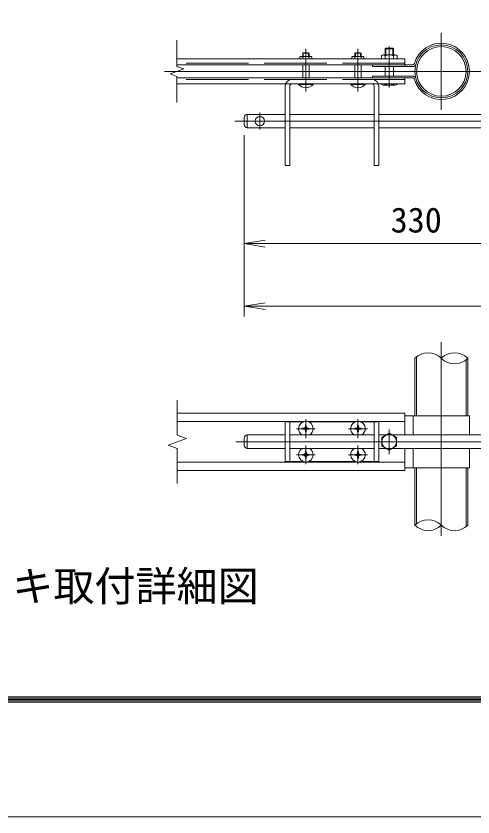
# Model space of a CAD drawing. Units: millimetres, scale not verified. Extents: x -6300 to 6300, y -4455 to 4455.
# Drawn here: x -3641 to -2325, y -4455 to -2152 of the extents above; entities that cross this region are included whole.
import ezdxf
from ezdxf.enums import TextEntityAlignment as Align

# ---------------------------------------------------------------- set-up
doc = ezdxf.new("R2010")
doc.units = ezdxf.units.MM
doc.header["$LTSCALE"] = 30
doc.linetypes.add('DASHED', pattern=[7.5, 6, -1.5])
doc.linetypes.add('USER1', pattern=[50.8, 31.75, -6.35, 6.35, -6.35])
for name, color, linetype, lineweight in [('0-0_D-TTL-TXT', 7, 'Continuous', 13), ('0-1_D-BMK', 2, 'USER1', 13), ('0-2_D-STR1', 1, 'Continuous', 18), ('0-3_D-STR3', 3, 'Continuous', 13), ('0-7_D-STR-DIM', 7, 'Continuous', 9), ('0-8_0', 7, 'Continuous', 9), ('0-B_D-TTL', 7, 'Continuous', 9)]:
    doc.layers.add(name, color=color, linetype=linetype, lineweight=lineweight)
doc.styles.add('ＭＳ ゴシック', font='')
doc.styles.get('ＭＳ ゴシック').set_extended_font_data('MS Gothic')

# ---------------------------------------------------------------- blocks, each defined once
blk = doc.blocks.new('_Open')
at = {"layer": '0-8_0'}
blk.add_line((-30, 5), (0, 0), dxfattribs=at)
blk.add_lwpolyline([(-30, -5), (0, 0), (-30, 0)], dxfattribs=at)

msp = doc.modelspace()

# ---------------------------------------------------------------- linework, layer by layer
at = {"layer": '0-1_D-BMK'}
for p, q in [((-2416.1, -2200.68), (-2416.1, -2421.54)), ((-2806.1, -2246.43), (-2806.1, -2369.46)), ((-2656.1, -2246.43), (-2656.1, -2369.46)), ((-2566.1, -2239.83), (-2566.1, -2357.88)), ((-3213.65, -2311.11), (-1130.91, -2311.11)), ((-2938.7, -2430.53), (-2938.7, -2477.89)), ((-3010.78, -2454.21), (-1164.06, -2454.21)), ((-2416.1, -3090.23), (-2416.1, -3646.98)), ((-2806.1, -3365.94), (-2806.1, -3311.55)), ((-2656.1, -3365.81), (-2656.1, -3311.42)), ((-2833.42, -3338.61), (-2779.03, -3338.61)), ((-2683.42, -3338.61), (-2629.03, -3338.61)), ((-2566.1, -3340.75), (-2566.1, -3411.48)), ((-3008.06, -3376.11), (-1089.7, -3376.11)), ((-2806.1, -3440.81), (-2806.1, -3386.42)), ((-2656.1, -3440.81), (-2656.1, -3386.42)), ((-2833.42, -3413.61), (-2779.03, -3413.61)), ((-2683.42, -3413.61), (-2629.03, -3413.61))]:
    msp.add_line(p, q, dxfattribs=at)
at = {"layer": '0-2_D-STR1', "linetype": 'DASHED'}
for p, q in [((-2487.5, -3131.88), (-2487.5, -3301.11)), ((-2344.7, -3140.35), (-2344.7, -3301.11)), ((-2487.5, -3451.11), (-2487.5, -3611.88)), ((-2344.7, -3451.11), (-2344.7, -3620.35))]:
    msp.add_line(p, q, dxfattribs=at)
at = {"layer": '0-2_D-STR1'}
for p, q in [((-2492.3, -3136.11), (-2492.3, -3301.11)), ((-2339.9, -3136.11), (-2339.9, -3301.11)), ((-2492.3, -3451.11), (-2492.3, -3616.11)), ((-2339.9, -3451.11), (-2339.9, -3616.11)), ((-2339.9, -3451.11), (-2339.9, -3616.11))]:
    msp.add_line(p, q, dxfattribs=at)
for radius in [76.2, 71.4]:
    msp.add_circle((-2416.1, -2311.11), radius, dxfattribs=at)
at = {"layer": '0-3_D-STR3'}
for p, q in [((-2578.1, -2246.24), (-2576.07, -2244.21)), ((-2554.1, -2246.24), (-2578.1, -2246.24)), ((-2578.1, -2263.71), (-2578.1, -2246.24)), ((-2556.13, -2244.21), (-2576.07, -2244.21)), ((-2576.07, -2263.71), (-2576.07, -2244.21)), ((-2556.13, -2244.21), (-2554.1, -2246.24)), ((-2556.13, -2263.71), (-2556.13, -2244.21)), ((-2554.1, -2263.71), (-2554.1, -2246.24)), ((-2521.1, -2274.81), (-3177.43, -2274.81)), ((-2823.35, -2270.01), (-2823.35, -2274.81)), ((-2813.48, -2257.41), (-2815.1, -2259.03)), ((-2815.1, -2268.21), (-2815.1, -2259.03)), ((-2815.1, -2259.03), (-2797.1, -2259.03)), ((-2815.1, -2274.81), (-2815.1, -2270.01)), ((-2813.48, -2268.21), (-2813.48, -2257.41)), ((-2813.48, -2257.41), (-2798.72, -2257.41)), ((-2813.48, -2257.41), (-2798.72, -2257.41)), ((-2798.72, -2268.21), (-2798.72, -2257.41)), ((-2798.72, -2257.41), (-2797.1, -2259.03)), ((-2797.1, -2268.21), (-2797.1, -2259.03)), ((-2797.1, -2274.81), (-2797.1, -2270.01)), ((-2788.85, -2270.01), (-2788.85, -2274.81)), ((-2673.35, -2270.01), (-2673.35, -2274.81)), ((-2663.48, -2257.41), (-2665.1, -2259.03)), ((-2647.1, -2259.03), (-2665.1, -2259.03)), ((-2665.1, -2268.21), (-2665.1, -2259.03)), ((-2665.1, -2274.81), (-2665.1, -2270.01)), ((-2648.72, -2257.41), (-2663.48, -2257.41)), ((-2648.72, -2257.41), (-2663.48, -2257.41)), ((-2663.48, -2268.21), (-2663.48, -2257.41)), ((-2648.72, -2257.41), (-2647.1, -2259.03)), ((-2648.72, -2268.21), (-2648.72, -2257.41)), ((-2647.1, -2268.21), (-2647.1, -2259.03)), ((-2647.1, -2274.81), (-2647.1, -2270.01)), ((-2638.85, -2270.01), (-2638.85, -2274.81)), ((-2588.6, -2266.11), (-2588.6, -2274.81)), ((-2548.34, -2263.71), (-2583.86, -2263.71)), ((-2578.1, -2274.81), (-2578.1, -2266.11)), ((-2554.1, -2274.81), (-2554.1, -2266.11)), ((-2543.6, -2266.11), (-2543.6, -2274.81)), ((-2521.1, -2274.81), (-2521.1, -2297.61)), ((-2498.73, -2292.81), (-3177.43, -2292.81)), ((-2815.1, -2329.41), (-2815.1, -2292.81)), ((-2797.1, -2329.41), (-2797.1, -2292.81)), ((-2665.1, -2329.41), (-2665.1, -2292.81)), ((-2647.1, -2329.41), (-2647.1, -2292.81)), ((-2614.1, -2292.81), (-2614.1, -2297.61)), ((-2498.73, -2297.61), (-2614.1, -2297.61)), ((-2578.1, -2324.61), (-2578.1, -2297.61)), ((-2554.1, -2324.61), (-2554.1, -2297.61)), ((-2498.73, -2324.61), (-2614.1, -2324.61)), ((-2614.1, -2324.61), (-2614.1, -2329.41)), ((-2614.1, -2324.61), (-2614.1, -2329.41)), ((-2498.73, -2329.41), (-3177.43, -2329.41)), ((-2521.1, -2347.41), (-3177.43, -2347.41)), ((-2827.1, -2347.41), (-2785.1, -2347.41)), ((-2827.1, -2348.66), (-2827.1, -2347.41)), ((-2827.1, -2348.66), (-2785.1, -2348.66)), ((-2785.1, -2348.66), (-2785.1, -2347.41)), ((-2677.1, -2348.66), (-2677.1, -2347.41)), ((-2635.1, -2347.41), (-2677.1, -2347.41)), ((-2635.1, -2348.66), (-2677.1, -2348.66)), ((-2635.1, -2348.66), (-2635.1, -2347.41)), ((-2588.6, -2347.41), (-2588.6, -2348.91)), ((-2578.1, -2347.41), (-2578.1, -2348.91)), ((-2554.1, -2347.41), (-2554.1, -2348.91)), ((-2543.6, -2347.41), (-2543.6, -2348.91)), ((-2521.1, -2329.41), (-2521.1, -2347.41)), ((-2866.1, -2354.46), (-2866.1, -2581.71)), ((-2852.6, -2354.16), (-2852.6, -2581.71)), ((-2609.6, -2354.16), (-2609.6, -2581.71)), ((-2596.1, -2354.46), (-2596.1, -2581.71)), ((-2583.56, -2350.71), (-2548.76, -2350.71)), ((-2974.7, -2434.71), (-2866.1, -2434.71)), ((-2974.7, -2434.71), (-2974.7, -2473.71)), ((-2852.6, -2434.71), (-2609.6, -2434.71)), ((-2596.1, -2434.71), (-2053.7, -2434.71)), ((-2983.7, -2443.71), (-2983.7, -2464.71)), ((-2974.7, -2473.71), (-2866.1, -2473.71)), ((-2852.6, -2473.71), (-2609.6, -2473.71)), ((-2596.1, -2473.71), (-2053.7, -2473.71)), ((-2866.1, -2581.71), (-2852.6, -2581.71)), ((-2596.1, -2581.71), (-2609.6, -2581.71)), ((-2521.1, -3293.61), (-3176.59, -3293.61)), ((-2521.1, -3293.61), (-2521.1, -3356.61)), ((-2335.1, -3301.11), (-2521.1, -3301.11)), ((-2497.1, -3301.11), (-2497.1, -3356.61)), ((-2335.1, -3301.11), (-2335.1, -3356.61)), ((-2521.1, -3317.61), (-3176.59, -3317.61)), ((-2866.1, -3319.11), (-2866.1, -3433.11)), ((-2813.89, -3319.11), (-2866.1, -3319.11)), ((-2852.6, -3319.11), (-2852.6, -3433.11)), ((-2815.55, -3339.8), (-2815.55, -3338.61)), ((-2807.29, -3329.16), (-2807.35, -3333.05)), ((-2804.92, -3329.16), (-2807.29, -3329.16)), ((-2804.92, -3329.16), (-2804.85, -3333.05)), ((-2800.54, -3337.36), (-2796.65, -3337.43)), ((-2663.89, -3319.11), (-2798.31, -3319.11)), ((-2796.65, -3337.43), (-2796.65, -3338.61)), ((-2661.66, -3337.36), (-2665.55, -3337.43)), ((-2665.55, -3337.43), (-2665.55, -3338.61)), ((-2657.29, -3329.16), (-2657.35, -3333.05)), ((-2654.92, -3329.16), (-2657.29, -3329.16)), ((-2654.92, -3329.16), (-2654.85, -3333.05)), ((-2596.1, -3319.11), (-2648.31, -3319.11)), ((-2646.65, -3339.8), (-2646.65, -3338.61)), ((-2609.6, -3319.11), (-2609.6, -3433.11)), ((-2596.1, -3319.11), (-2596.1, -3433.11)), ((-2940.35, -3356.61), (-2974.7, -3356.61)), ((-2974.7, -3356.61), (-2974.7, -3395.61)), ((-2940.82, -3356.61), (-2866.1, -3356.61)), ((-2852.6, -3356.61), (-2609.6, -3356.61)), ((-2811.66, -3339.87), (-2815.55, -3339.8)), ((-2807.29, -3348.06), (-2807.35, -3344.17)), ((-2804.92, -3348.06), (-2807.29, -3348.06)), ((-2804.92, -3348.06), (-2804.85, -3344.17)), ((-2657.29, -3348.06), (-2657.35, -3344.17)), ((-2654.92, -3348.06), (-2657.29, -3348.06)), ((-2654.92, -3348.06), (-2654.85, -3344.17)), ((-2650.54, -3339.87), (-2646.65, -3339.8)), ((-2596.1, -3356.61), (-2437.55, -3356.61)), ((-2438, -3356.61), (-2053.7, -3356.61)), ((-2983.7, -3365.61), (-2983.7, -3386.61)), ((-2940.35, -3395.61), (-2974.7, -3395.61)), ((-2940.82, -3395.61), (-2866.1, -3395.61)), ((-2852.6, -3395.61), (-2609.6, -3395.61)), ((-2807.29, -3404.16), (-2807.35, -3408.05)), ((-2804.92, -3404.16), (-2807.29, -3404.16)), ((-2804.92, -3404.16), (-2804.85, -3408.05)), ((-2657.29, -3404.16), (-2657.35, -3408.05)), ((-2654.92, -3404.16), (-2657.29, -3404.16)), ((-2654.92, -3404.16), (-2654.85, -3408.05)), ((-2596.1, -3395.61), (-2437.55, -3395.61)), ((-2521.1, -3395.61), (-2521.1, -3458.61)), ((-2497.1, -3395.61), (-2497.1, -3451.11)), ((-2438, -3395.61), (-2053.7, -3395.61)), ((-2335.1, -3395.61), (-2335.1, -3451.11)), ((-2815.55, -3414.8), (-2815.55, -3413.61)), ((-2811.66, -3414.87), (-2815.55, -3414.8)), ((-2807.29, -3423.06), (-2807.35, -3419.17)), ((-2804.92, -3423.06), (-2807.29, -3423.06)), ((-2804.92, -3423.06), (-2804.85, -3419.17)), ((-2800.54, -3412.36), (-2796.65, -3412.43)), ((-2800.54, -3414.87), (-2796.65, -3414.8)), ((-2796.65, -3412.43), (-2796.65, -3413.61)), ((-2796.65, -3414.8), (-2796.65, -3413.61)), ((-2661.66, -3412.36), (-2665.55, -3412.43)), ((-2665.55, -3412.43), (-2665.55, -3413.61)), ((-2657.29, -3423.06), (-2657.35, -3419.17)), ((-2654.92, -3423.06), (-2657.29, -3423.06)), ((-2654.92, -3423.06), (-2654.85, -3419.17)), ((-2650.54, -3412.36), (-2646.65, -3412.43)), ((-2650.54, -3414.87), (-2646.65, -3414.8)), ((-2646.65, -3412.43), (-2646.65, -3413.61)), ((-2646.65, -3414.8), (-2646.65, -3413.61)), ((-2521.1, -3434.61), (-3176.59, -3434.61)), ((-2813.89, -3433.11), (-2866.1, -3433.11)), ((-2663.89, -3433.11), (-2798.31, -3433.11)), ((-2596.1, -3433.11), (-2648.31, -3433.11)), ((-2335.1, -3451.11), (-2521.1, -3451.11)), ((-2521.1, -3458.61), (-3176.59, -3458.61))]:
    msp.add_line(p, q, dxfattribs=at)
at = {"layer": '0-3_D-STR3', "linetype": 'DASHED'}
for p, q in [((-2819.28, -2268.21), (-2792.7, -2268.21)), ((-2642.92, -2268.21), (-2669.5, -2268.21)), ((-2521.1, -2288.01), (-3177.43, -2288.01)), ((-2521.1, -2334.21), (-3177.43, -2334.21))]:
    msp.add_line(p, q, dxfattribs=at)
at = {"layer": '0-3_D-STR3'}
for points in [[(-2811.66, -3337.36), (-2815.55, -3337.43), (-2815.55, -3338.61)], [(-2800.54, -3339.87), (-2796.65, -3339.8), (-2796.65, -3338.61)], [(-2661.66, -3339.87), (-2665.55, -3339.8), (-2665.55, -3338.61)], [(-2650.54, -3337.36), (-2646.65, -3337.43), (-2646.65, -3338.61)], [(-2811.66, -3412.36), (-2815.55, -3412.43), (-2815.55, -3413.61)], [(-2661.66, -3414.87), (-2665.55, -3414.8), (-2665.55, -3413.61)]]:
    msp.add_lwpolyline(points, dxfattribs=at)
at = {"layer": '0-3_D-STR3', "color": 4, "linetype": 'DASHED'}
msp.add_lwpolyline([(-2566.1, -3351.81), (-2587.14, -3363.96), (-2587.14, -3388.26), (-2566.1, -3400.41), (-2545.06, -3388.26), (-2545.06, -3363.96)], close=True, dxfattribs=at)
at = {"layer": '0-3_D-STR3'}
msp.add_circle((-2938.7, -2454.21), 13.5, dxfattribs=at)
at = {"layer": '0-3_D-STR3', "color": 4, "linetype": 'DASHED', "lineweight": 9}
msp.add_circle((-2566.1, -3376.11), 21.1, dxfattribs=at)
at = {"layer": '0-3_D-STR3'}
for centre, radius, start, end in [((-2416.1, -2311.11), 81, 195.6185, 164.3815), ((-2819.23, -2273.84), 5.63, 42.84372, 137.15628), ((-2806.1, -2291.61), 23.4, 67.38014, 112.61986), ((-2792.98, -2273.82), 5.61, 42.69541, 137.30459), ((-2669.23, -2273.82), 5.61, 42.69541, 137.30459), ((-2656.1, -2291.61), 23.4, 67.38014, 112.61986), ((-2642.98, -2273.84), 5.63, 42.84372, 137.15628), ((-2583.35, -2270.6), 6.91, 40.52088, 139.47912), ((-2566.1, -2294.91), 31.2, 67.38014, 112.61986), ((-2548.85, -2270.6), 6.91, 40.52088, 139.47912), ((-2498.73, -2288.01), 4.8, 270, 344.3815), ((-2498.73, -2288.01), 9.6, 270, 344.3815), ((-2498.73, -2334.21), 9.6, 15.6185, 90), ((-2845.85, -2354.46), 20.25, 90, 180), ((-2845.85, -2354.16), 6.75, 90, 180), ((-2806.1, -2331.21), 27.3, 219.71514, 320.28486), ((-2656.1, -2331.21), 27.3, 219.71514, 320.28486), ((-2616.35, -2354.46), 20.25, 0, 90), ((-2616.35, -2354.16), 6.75, 0, 90), ((-2583.35, -2342.17), 8.55, 232.09851, 307.90149), ((-2566.1, -2309.81), 40.9, 252.93847, 287.06153), ((-2548.85, -2342.16), 8.55, 232.14171, 307.85829), ((-2498.73, -2334.21), 4.8, 15.6185, 90), ((-2974.7, -2443.71), 9, 90, 180), ((-2974.7, -2464.71), 9, 180, 270), ((-2806.1, -3338.61), 21, 0, 180), ((-2806.1, -3338.61), 21, 180, 238.99728), ((-2811.82, -3332.9), 4.46, 270, 0), ((-2800.39, -3332.9), 4.46, 180, 270), ((-2806.1, -3338.61), 21, 301.00272, 0), ((-2656.1, -3338.61), 21, 0, 180), ((-2656.1, -3338.61), 21, 180, 238.99728), ((-2661.82, -3332.9), 4.46, 270, 0), ((-2650.39, -3332.9), 4.46, 180, 270), ((-2656.1, -3338.61), 21, 301.00272, 0), ((-2974.7, -3365.61), 9, 90, 180), ((-2811.82, -3344.33), 4.46, 0, 90), ((-2800.39, -3344.33), 4.46, 90, 180), ((-2661.82, -3344.33), 4.46, 0, 90), ((-2650.39, -3344.33), 4.46, 90, 180), ((-2974.7, -3386.61), 9, 180, 270), ((-2806.1, -3413.61), 21, 121.00272, 180), ((-2811.82, -3407.9), 4.46, 270, 0), ((-2800.39, -3407.9), 4.46, 180, 270), ((-2806.1, -3413.61), 21, 0, 58.99728), ((-2656.1, -3413.61), 21, 121.00272, 180), ((-2661.82, -3407.9), 4.46, 270, 0), ((-2650.39, -3407.9), 4.46, 180, 270), ((-2656.1, -3413.61), 21, 0, 58.99728), ((-2806.1, -3413.61), 21, 180, 0), ((-2811.82, -3419.33), 4.46, 0, 90), ((-2800.39, -3419.33), 4.46, 90, 180), ((-2656.1, -3413.61), 21, 180, 0), ((-2661.82, -3419.33), 4.46, 0, 90), ((-2650.39, -3419.33), 4.46, 90, 180)]:
    msp.add_arc(centre, radius, start, end, dxfattribs=at)
at = {"layer": '0-7_D-STR-DIM'}
for p, q in [((-3177.43, -2296.68), (-3177.43, -2221.11)), ((-3157.61, -2303.9), (-3177.43, -2296.68)), ((-3197.25, -2318.33), (-3157.61, -2303.9)), ((-3177.43, -2325.54), (-3197.25, -2318.33)), ((-3177.43, -2401.11), (-3177.43, -2325.54)), ((-2983.7, -2494.71), (-2983.7, -2836.32)), ((-2983.7, -2494.71), (-2983.7, -3016.32)), ((-2923.7, -2806.32), (-2053.7, -2806.32)), ((-2923.7, -2986.32), (-1243.7, -2986.32)), ((-3176.59, -3356.87), (-3176.59, -3256.11)), ((-3150.16, -3366.49), (-3176.59, -3356.87)), ((-3203.02, -3385.73), (-3150.16, -3366.49)), ((-3176.59, -3395.35), (-3203.02, -3385.73)), ((-3176.59, -3496.11), (-3176.59, -3395.35))]:
    msp.add_line(p, q, dxfattribs=at)
for centre, start, end in [((-2454.2, -3174.46), 45.18146, 134.81854), ((-2378, -3174.46), 45.18146, 134.81854), ((-2378, -3097.77), 225.18146, 314.81854), ((-2454.2, -3654.46), 45.18146, 134.81854), ((-2454.2, -3577.77), 225.18146, 314.81854), ((-2378, -3577.77), 225.18146, 314.81854)]:
    msp.add_arc(centre, 54.05, start, end, dxfattribs=at)
at = {"layer": '0-B_D-TTL', "color": 2, "lineweight": 18}
msp.add_lwpolyline([(-6300, 4455), (6300, 4455), (6300, -4455), (-6300, -4455)], close=True, dxfattribs=at)
at = {"layer": '0-B_D-TTL'}
for points in [[(-5895, 4125), (5895, 4125), (5895, -4125), (-5895, -4125)], [(-5891.25, 4121.25), (5891.25, 4121.25), (5891.25, -4121.25), (-5891.25, -4121.25)], [(-5887.5, 4117.5), (5887.5, 4117.5), (5887.5, -4117.5), (-5887.5, -4117.5)], [(-5883.75, 4113.75), (5883.75, 4113.75), (5883.75, -4113.75), (-5883.75, -4113.75)], [(-5880, 4110), (5880, 4110), (5880, -4110), (-5880, -4110)]]:
    msp.add_lwpolyline(points, close=True, dxfattribs=at)

# ---------------------------------------------------------------- block references
at = {"layer": '0-7_D-STR-DIM', "xscale": 2, "yscale": 2, "rotation": 180}
for p in [(-2983.7, -2806.32), (-2983.7, -2986.32)]:
    msp.add_blockref('_Open', p, dxfattribs=at)

# ---------------------------------------------------------------- texts
at = {"layer": '0-0_D-TTL-TXT', "style": 'ＭＳ ゴシック'}
msp.add_text('カンヌキ取付詳細図', height=86.66, dxfattribs=at).set_placement((-4005.88, -3860.58), align=Align.BOTTOM_LEFT)
at = {"layer": '0-7_D-STR-DIM', "style": 'ＭＳ ゴシック'}
msp.add_text('330', height=72.14, dxfattribs=at).set_placement((-2562.01, -2796.2), align=Align.BOTTOM_LEFT)

doc.saveas('drawing.dxf')
